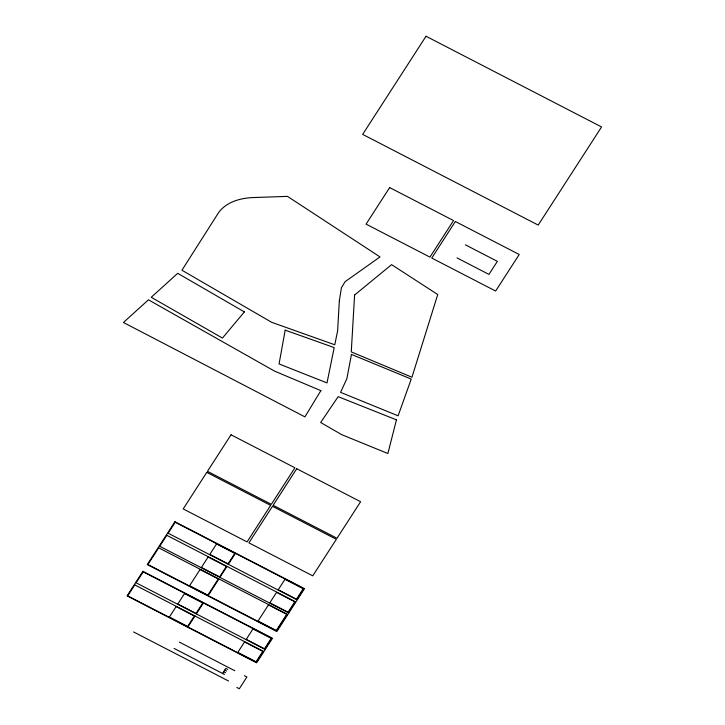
<?xml version="1.0" encoding="UTF-8"?>
<svg xmlns="http://www.w3.org/2000/svg" width="725" height="725" viewBox="0 0 725 725"><rect width="100%" height="100%" fill="white"/><g stroke="black" fill="none" stroke-linecap="round" stroke-linejoin="round"><path stroke-width="1.09" d="M187.92 626.962L194.989 615.996M196.339 613.912L203.417 602.946M208.129 595.642L218.914 578.94M219.92 577.372L226.998 566.406M228.348 564.322L235.426 553.356M222.566 673.462L225.837 668.387L227.741 669.365M465.432 244.851L497.368 261.353L488.949 274.403L457.013 257.901M179.338 642.096L234.755 670.725M244.398 675.7L246.899 676.987L239.313 688.75L236.812 687.454M224.75 670.081L226.644 671.06M223.653 671.776L225.557 672.755M174.091 648.422L224.46 674.44M133.59 631.946L228.52 680.983M339.327 300.902L337.632 330.745L334.769 344.774L271.676 322.317L181.948 270.235L217.872 213.739A71.44 42.793 24.2 0 1 253.523 197.544L287.49 196.384L380.009 256.931L345.145 281.644L341.421 287.78L339.327 300.902M354.588 295.03L351.272 351.897L411.954 377.227L437.737 294.522L391.582 264.652L354.588 295.03M285.179 330.147L279.062 363.941L327.002 382.918L334.198 347.583L285.179 330.147M351.462 354.407L346.858 378.713L340.56 392.343L398.097 415.806L411.238 379.084L351.462 354.407M396.448 419.847L387.893 453.524L341.747 434.674L320.658 422.494L338.158 396.666L396.448 419.847M320.867 390.639L304.908 416.866L123.431 322.489L148.453 299.815L274.539 371.109L320.867 390.639M426.028 36.25L362.663 134.388L538.204 225.085L601.569 126.948L426.028 36.25M389.66 187.576L366.071 224.116L429.943 257.112L453.524 220.563L389.66 187.576M142.907 571.345L127.074 595.877L256.632 662.813L272.473 638.272L142.907 571.345M174.915 521.755L147.284 564.558L276.85 631.493L304.473 588.682L174.915 521.755M206.779 472.374L183.198 508.923L247.071 541.91L270.652 505.37L206.779 472.374M231.039 434.792L207.459 471.332L271.322 504.328L294.912 467.788L231.039 434.792M134.768 584.894L127.7 595.85L256.351 662.315L263.42 651.349L134.768 584.894M143.197 571.844L136.119 582.8L264.77 649.265L271.848 638.299L143.197 571.844M158.703 547.828L147.918 564.539L276.56 630.995L287.345 614.283L158.703 547.828M166.777 535.304L159.708 546.26L288.351 612.725L295.428 601.759L166.777 535.304M175.205 522.245L168.127 533.21L296.779 599.675L303.857 588.709L175.205 522.245M176.121 606.598L169.378 617.038L187.63 626.463L194.363 616.023L176.121 606.598M184.54 593.548L177.806 603.988L196.049 613.413L202.792 602.973L184.54 593.548M200.037 569.533L189.597 585.718L207.839 595.143L218.288 578.958L200.037 569.533M208.129 557.008L201.387 567.448L219.639 576.873L226.372 566.433L208.129 557.008M216.548 543.958L209.806 554.398L228.058 563.823L234.8 553.383L216.548 543.958M455.354 221.506L431.765 258.055L495.637 291.042L519.218 254.502L455.354 221.506M272.473 506.313L248.892 542.853L312.756 575.849L336.346 539.309L272.473 506.313M296.733 468.731L273.153 505.271L337.016 538.267L360.606 501.718L296.733 468.731M244.552 641.951L237.809 652.391L256.061 661.816L262.794 651.376L244.552 641.951M252.971 628.901L246.237 639.341L264.48 648.766L271.222 638.326L252.971 628.901M268.468 604.886L258.028 621.071L276.27 630.496L286.719 614.311L268.468 604.886M276.56 592.361L269.818 602.801L288.07 612.226L294.803 601.786L276.56 592.361M284.979 579.302L278.237 589.751L296.489 599.176L303.231 588.736L284.979 579.302M244.379 311.904L222.448 338.077L151.244 297.286L177.698 273.325L244.379 311.904"/></g></svg>
